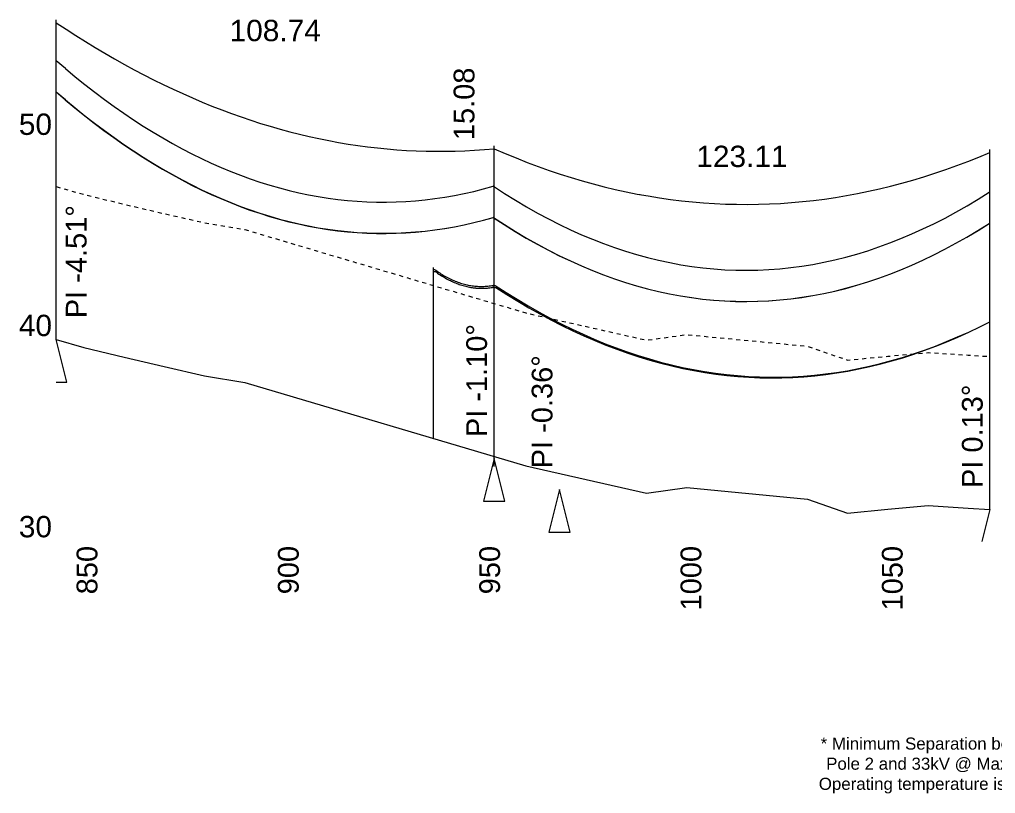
# Model space of a CAD drawing. Header units: metres. Extents: x 302924 to 306036, y 6267404 to 6269261.
# Drawn here: x 305993.66 to 306017.9, y 6268751.13 to 6268770.36 of the extents above; entities that cross this region are included whole.
import ezdxf
from ezdxf.enums import TextEntityAlignment as Align

# ---------------------------------------------------------------- set-up
doc = ezdxf.new("R2010")
doc.units = ezdxf.units.M
doc.linetypes.add('PLS_LT_DOT', pattern=[0.25, 0, -0.25])
for name, color, linetype, lineweight in [('Clearance line Profile', 7, 'Continuous', 0), ('Ground Line Profile', 7, 'Continuous', 0), ('Major Elevation Grid and Contour Lines Profile Text', 7, 'Continuous', 0), ('Major Station Grid Profile Text', 7, 'Continuous', 0), ('Notes  (0.13)', 7, 'Continuous', 13), ('PI Symbols and Leader Line Plan', 7, 'Continuous', 0), ('PI Symbols and Leader Line Profile Text', 7, 'Continuous', 0), ('Sections span lengths and Marker Balls Profile', 7, 'Continuous', 0), ('Sections span lengths and Marker Balls Profile Text', 7, 'Continuous', 0), ('Structures Profile', 7, 'Continuous', 0)]:
    doc.layers.add(name, color=color, linetype=linetype, lineweight=lineweight)
doc.styles.add('PLS_View', font='arial.ttf')
doc.styles.get("Standard").update_dxf_attribs({"font": 'arial.ttf'})

msp = doc.modelspace()

# ---------------------------------------------------------------- linework, layer by layer
at = {"layer": 'Clearance line Profile', "color": 7, "linetype": 'PLS_LT_DOT', "ltscale": 0.1, "flags": 128}
msp.add_lwpolyline([(305994.5726, 6268766.2087), (305995.2556, 6268766.0157), (305996.2546, 6268765.7727), (305997.2536, 6268765.5387), (305998.2526, 6268765.3107), (305999.2516, 6268765.1437), (306006.2346, 6268763.0717), (306009.2306, 6268762.3947), (306010.2296, 6268762.5317), (306013.2286, 6268762.2447), (306014.2256, 6268761.8987), (306015.2256, 6268761.9937), (306016.2246, 6268762.0867), (306017.2246, 6268762.0227), (306017.7576, 6268761.9887)], dxfattribs=at)
at = {"layer": 'Ground Line Profile', "color": 7, "flags": 128}
msp.add_lwpolyline([(305994.5726, 6268762.4087), (305995.2556, 6268762.2157), (305996.2546, 6268761.9727), (305997.2536, 6268761.7387), (305998.2526, 6268761.5107), (305999.2516, 6268761.3437), (306006.2346, 6268759.2717), (306009.2306, 6268758.5947), (306010.2296, 6268758.7317), (306013.2286, 6268758.4447), (306014.2256, 6268758.0987), (306015.2256, 6268758.1937), (306016.2246, 6268758.2877), (306017.2246, 6268758.2227), (306017.7576, 6268758.1887)], dxfattribs=at)
at = {"layer": 'PI Symbols and Leader Line Plan', "color": 7}
for p, q in [((305994.8376, 6268761.3487), (305994.5726, 6268762.4087)), ((305994.5726, 6268761.3487), (305994.8376, 6268761.3487)), ((306005.4466, 6268759.4537), (306005.1816, 6268758.3937)), ((306005.7116, 6268758.3937), (306005.4466, 6268759.4537)), ((306007.0736, 6268758.6797), (306006.8086, 6268757.6197)), ((306007.3386, 6268757.6197), (306007.0736, 6268758.6797)), ((306005.1816, 6268758.3937), (306005.7116, 6268758.3937)), ((306017.7576, 6268758.1887), (306017.5576, 6268757.3887)), ((306006.8086, 6268757.6197), (306007.3386, 6268757.6197))]:
    msp.add_line(p, q, dxfattribs=at)
at = {"layer": 'Sections span lengths and Marker Balls Profile', "color": 190}
for p, q in [((305994.8016, 6268769.1407), (305994.5726, 6268769.3367)), ((305994.8016, 6268768.3657), (305994.5726, 6268768.5607)), ((305994.7896, 6268768.3677), (305994.5726, 6268768.5527)), ((306017.7396, 6268766.0677), (306017.7576, 6268766.0537)), ((306017.7386, 6268765.2927), (306017.7576, 6268765.2777)), ((306017.7386, 6268765.2927), (306017.7576, 6268765.2777)), ((306008.9856, 6268764.5217), (306009.0736, 6268764.4977)), ((306008.9836, 6268763.7457), (306009.0736, 6268763.7207)), ((306008.9846, 6268763.7467), (306009.0736, 6268763.7227))]:
    msp.add_line(p, q, dxfattribs=at)
at = {"layer": 'Sections span lengths and Marker Balls Profile', "color": 3}
for p, q in [((306017.4846, 6268766.9447), (306017.7576, 6268767.0587)), ((306009.0036, 6268766.0257), (306009.0736, 6268766.0137))]:
    msp.add_line(p, q, dxfattribs=at)
at = {"layer": 'Sections span lengths and Marker Balls Profile', "color": 1}
for p, q in [((306017.5066, 6268762.7267), (306017.7576, 6268762.8527)), ((306017.5076, 6268762.7257), (306017.7576, 6268762.8527)), ((306017.5076, 6268762.7257), (306017.7576, 6268762.8527)), ((306009.0286, 6268762.0117), (306009.0736, 6268761.9977)), ((306009.0386, 6268761.9797), (306009.0736, 6268761.9697)), ((306009.0396, 6268761.9807), (306009.0736, 6268761.9697))]:
    msp.add_line(p, q, dxfattribs=at)
at = {"layer": 'Sections span lengths and Marker Balls Profile', "color": 3, "flags": 128}
for points in [[(305994.5726, 6268770.2837), (305994.8146, 6268770.1237), (305995.0556, 6268769.9667), (305995.2976, 6268769.8147), (305995.5396, 6268769.6667), (305995.7806, 6268769.5227), (305996.0226, 6268769.3827), (305996.2646, 6268769.2467), (305996.5056, 6268769.1157), (305996.7476, 6268768.9877), (305996.9896, 6268768.8647), (305997.2306, 6268768.7457), (305997.4726, 6268768.6307), (305997.7146, 6268768.5197), (305997.9556, 6268768.4127), (305998.1976, 6268768.3107), (305998.4396, 6268768.2117), (305998.6806, 6268768.1177), (305998.9226, 6268768.0277), (305999.1636, 6268767.9417), (305999.4056, 6268767.8597), (305999.6476, 6268767.7817), (305999.8886, 6268767.7087), (306000.1306, 6268767.6387), (306000.3726, 6268767.5737), (306000.6136, 6268767.5117), (306000.8556, 6268767.4547), (306001.0976, 6268767.4017), (306001.3386, 6268767.3527), (306001.5806, 6268767.3087), (306001.8226, 6268767.2677), (306002.0636, 6268767.2307), (306002.3056, 6268767.1987), (306002.5466, 6268767.1707), (306002.7886, 6268767.1457), (306003.0306, 6268767.1257), (306003.2716, 6268767.1097), (306003.5136, 6268767.0987), (306003.7556, 6268767.0907), (306003.9966, 6268767.0867), (306004.2386, 6268767.0877), (306004.4806, 6268767.0927), (306004.7216, 6268767.1007), (306004.9636, 6268767.1137), (306005.2056, 6268767.1307), (306005.4466, 6268767.1517)], [(306005.4466, 6268767.1517), (306005.7206, 6268767.0337), (306005.9936, 6268766.9207), (306006.2676, 6268766.8127), (306006.5416, 6268766.7107), (306006.8146, 6268766.6127), (306007.0886, 6268766.5217), (306007.3616, 6268766.4347), (306007.6356, 6268766.3537), (306007.9086, 6268766.2777), (306008.1826, 6268766.2067), (306008.4566, 6268766.1407), (306008.7296, 6268766.0807), (306009.0036, 6268766.0257)], [(306005.4466, 6268767.1517), (306005.7206, 6268767.0337), (306005.9936, 6268766.9207), (306006.2676, 6268766.8127), (306006.5416, 6268766.7107), (306006.8146, 6268766.6127), (306007.0886, 6268766.5217), (306007.3616, 6268766.4347), (306007.6356, 6268766.3537), (306007.9096, 6268766.2777), (306008.1826, 6268766.2067), (306008.4566, 6268766.1407), (306008.7296, 6268766.0807), (306009.0036, 6268766.0257), (306009.2766, 6268765.9767), (306009.5506, 6268765.9317), (306009.8246, 6268765.8927), (306010.0976, 6268765.8597), (306010.3716, 6268765.8307), (306010.6446, 6268765.8077), (306010.9186, 6268765.7897), (306011.1916, 6268765.7767), (306011.4656, 6268765.7697), (306011.7396, 6268765.7677), (306012.0126, 6268765.7707), (306012.2866, 6268765.7797), (306012.5596, 6268765.7927), (306012.8336, 6268765.8117), (306013.1076, 6268765.8367), (306013.3806, 6268765.8657), (306013.6546, 6268765.9007), (306013.9276, 6268765.9407), (306014.2016, 6268765.9867), (306014.4746, 6268766.0377), (306014.7486, 6268766.0937), (306015.0226, 6268766.1547), (306015.2956, 6268766.2217), (306015.5696, 6268766.2927), (306015.8426, 6268766.3707), (306016.1166, 6268766.4527), (306016.3906, 6268766.5407), (306016.6636, 6268766.6337), (306016.9376, 6268766.7317), (306017.2106, 6268766.8357), (306017.4846, 6268766.9447)]]:
    msp.add_lwpolyline(points, dxfattribs=at)
at = {"layer": 'Sections span lengths and Marker Balls Profile', "color": 190, "flags": 128}
for points in [[(305994.8016, 6268769.1407), (305995.0436, 6268768.9397), (305995.2846, 6268768.7467), (305995.5266, 6268768.5587), (305995.7676, 6268768.3777), (305996.0096, 6268768.2027), (305996.2506, 6268768.0337), (305996.4926, 6268767.8707), (305996.7336, 6268767.7147), (305996.9756, 6268767.5647), (305997.2166, 6268767.4207), (305997.4586, 6268767.2827), (305997.6996, 6268767.1517), (305997.9416, 6268767.0267), (305998.1826, 6268766.9077), (305998.4236, 6268766.7947), (305998.6656, 6268766.6887), (305998.9066, 6268766.5877), (305999.1486, 6268766.4937), (305999.3896, 6268766.4057), (305999.6316, 6268766.3237), (305999.8726, 6268766.2487), (306000.1146, 6268766.1787), (306000.3556, 6268766.1157), (306000.5976, 6268766.0587), (306000.8386, 6268766.0077), (306001.0806, 6268765.9637), (306001.3216, 6268765.9247), (306001.5636, 6268765.8927), (306001.8046, 6268765.8667), (306002.0466, 6268765.8467), (306002.2876, 6268765.8337), (306002.5286, 6268765.8257), (306002.7706, 6268765.8247), (306003.0116, 6268765.8297), (306003.2536, 6268765.8407), (306003.4946, 6268765.8577), (306003.7366, 6268765.8807), (306003.9776, 6268765.9107), (306004.2196, 6268765.9467), (306004.4606, 6268765.9887), (306004.7026, 6268766.0367), (306004.9436, 6268766.0907), (306005.1856, 6268766.1517), (306005.4266, 6268766.2177)], [(305994.7896, 6268768.3677), (305995.0316, 6268768.1667), (305995.2736, 6268767.9727), (305995.5156, 6268767.7847), (305995.7566, 6268767.6027), (305995.9986, 6268767.4277), (305996.2406, 6268767.2587), (305996.4826, 6268767.0957), (305996.7246, 6268766.9387), (305996.9656, 6268766.7887), (305997.2076, 6268766.6447), (305997.4496, 6268766.5067), (305997.6916, 6268766.3747), (305997.9336, 6268766.2497), (305998.1746, 6268766.1307), (305998.4166, 6268766.0177), (305998.6586, 6268765.9107), (305998.9006, 6268765.8107), (305999.1426, 6268765.7157), (305999.3836, 6268765.6277), (305999.6256, 6268765.5467), (305999.8676, 6268765.4707), (306000.1096, 6268765.4007), (306000.3516, 6268765.3377), (306000.5926, 6268765.2807), (306000.8346, 6268765.2297), (306001.0766, 6268765.1857), (306001.3186, 6268765.1467), (306001.5606, 6268765.1147), (306001.8016, 6268765.0887), (306002.0436, 6268765.0687), (306002.2856, 6268765.0557), (306002.5276, 6268765.0477), (306002.7696, 6268765.0467), (306003.0106, 6268765.0517), (306003.2526, 6268765.0627), (306003.4946, 6268765.0807), (306003.7366, 6268765.1047), (306003.9776, 6268765.1337), (306004.2196, 6268765.1697), (306004.4616, 6268765.2127), (306004.7036, 6268765.2607), (306004.9456, 6268765.3157), (306005.1866, 6268765.3757), (306005.4286, 6268765.4427)], [(305994.8016, 6268768.3657), (305995.0426, 6268768.1647), (305995.2846, 6268767.9717), (305995.5256, 6268767.7837), (305995.7676, 6268767.6027), (305996.0086, 6268767.4277), (305996.2496, 6268767.2587), (305996.4916, 6268767.0957), (305996.7326, 6268766.9397), (305996.9746, 6268766.7897), (305997.2156, 6268766.6457), (305997.4576, 6268766.5087), (305997.6986, 6268766.3767), (305997.9406, 6268766.2517), (305998.1816, 6268766.1327), (305998.4236, 6268766.0197), (305998.6646, 6268765.9137), (305998.9066, 6268765.8127), (305999.1476, 6268765.7187), (305999.3896, 6268765.6307), (305999.6306, 6268765.5487), (305999.8726, 6268765.4737), (306000.1136, 6268765.4037), (306000.3546, 6268765.3407), (306000.5966, 6268765.2837), (306000.8376, 6268765.2327), (306001.0796, 6268765.1887), (306001.3206, 6268765.1497), (306001.5626, 6268765.1177), (306001.8036, 6268765.0917), (306002.0456, 6268765.0717), (306002.2866, 6268765.0587), (306002.5286, 6268765.0507), (306002.7696, 6268765.0497), (306003.0116, 6268765.0547), (306003.2526, 6268765.0657), (306003.4946, 6268765.0827), (306003.7356, 6268765.1057), (306003.9776, 6268765.1357), (306004.2186, 6268765.1717), (306004.4596, 6268765.2137), (306004.7016, 6268765.2617), (306004.9426, 6268765.3157), (306005.1846, 6268765.3767), (306005.4256, 6268765.4427)], [(306005.4296, 6268766.2177), (306005.7036, 6268766.0397), (306005.9766, 6268765.8697), (306006.2506, 6268765.7067), (306006.5236, 6268765.5527), (306006.7976, 6268765.4057), (306007.0706, 6268765.2677), (306007.3446, 6268765.1377), (306007.6176, 6268765.0147), (306007.8916, 6268764.9007), (306008.1646, 6268764.7937), (306008.4386, 6268764.6947), (306008.7116, 6268764.6047), (306008.9856, 6268764.5217)], [(306005.4306, 6268766.2177), (306005.7046, 6268766.0397), (306005.9776, 6268765.8697), (306006.2516, 6268765.7067), (306006.5246, 6268765.5527), (306006.7986, 6268765.4057), (306007.0716, 6268765.2677), (306007.3456, 6268765.1377), (306007.6186, 6268765.0147), (306007.8926, 6268764.9007), (306008.1656, 6268764.7937), (306008.4396, 6268764.6947), (306008.7126, 6268764.6047), (306008.9866, 6268764.5217), (306009.2606, 6268764.4467), (306009.5336, 6268764.3797), (306009.8076, 6268764.3207), (306010.0806, 6268764.2697), (306010.3546, 6268764.2267), (306010.6276, 6268764.1917), (306010.9016, 6268764.1647), (306011.1746, 6268764.1457), (306011.4486, 6268764.1347), (306011.7216, 6268764.1307), (306011.9956, 6268764.1357), (306012.2686, 6268764.1487), (306012.5426, 6268764.1687), (306012.8156, 6268764.1967), (306013.0896, 6268764.2337), (306013.3626, 6268764.2777), (306013.6366, 6268764.3297), (306013.9106, 6268764.3897), (306014.1836, 6268764.4577), (306014.4576, 6268764.5337), (306014.7306, 6268764.6177), (306015.0046, 6268764.7097), (306015.2776, 6268764.8097), (306015.5516, 6268764.9177), (306015.8246, 6268765.0337), (306016.0986, 6268765.1577), (306016.3716, 6268765.2887), (306016.6456, 6268765.4287), (306016.9186, 6268765.5767), (306017.1926, 6268765.7317), (306017.4656, 6268765.8957), (306017.7396, 6268766.0677)], [(306005.4256, 6268765.4427), (306005.6996, 6268765.2647), (306005.9736, 6268765.0937), (306006.2466, 6268764.9317), (306006.5206, 6268764.7767), (306006.7946, 6268764.6307), (306007.0676, 6268764.4917), (306007.3416, 6268764.3617), (306007.6146, 6268764.2387), (306007.8886, 6268764.1247), (306008.1626, 6268764.0177), (306008.4356, 6268763.9187), (306008.7096, 6268763.8287), (306008.9836, 6268763.7457)], [(306005.4256, 6268765.4427), (306005.6986, 6268765.2647), (306005.9726, 6268765.0937), (306006.2456, 6268764.9317), (306006.5196, 6268764.7767), (306006.7936, 6268764.6307), (306007.0666, 6268764.4917), (306007.3406, 6268764.3617), (306007.6146, 6268764.2387), (306007.8876, 6268764.1247), (306008.1616, 6268764.0177), (306008.4346, 6268763.9187), (306008.7086, 6268763.8287), (306008.9826, 6268763.7457), (306009.2556, 6268763.6707), (306009.5296, 6268763.6037), (306009.8036, 6268763.5447), (306010.0766, 6268763.4937), (306010.3506, 6268763.4507), (306010.6246, 6268763.4157), (306010.8976, 6268763.3887), (306011.1716, 6268763.3697), (306011.4446, 6268763.3577), (306011.7186, 6268763.3547), (306011.9926, 6268763.3597), (306012.2656, 6268763.3717), (306012.5396, 6268763.3927), (306012.8136, 6268763.4207), (306013.0866, 6268763.4567), (306013.3606, 6268763.5017), (306013.6336, 6268763.5537), (306013.9076, 6268763.6137), (306014.1816, 6268763.6817), (306014.4546, 6268763.7577), (306014.7286, 6268763.8417), (306015.0026, 6268763.9337), (306015.2756, 6268764.0337), (306015.5496, 6268764.1417), (306015.8226, 6268764.2577), (306016.0966, 6268764.3817), (306016.3706, 6268764.5137), (306016.6436, 6268764.6537), (306016.9176, 6268764.8007), (306017.1916, 6268764.9567), (306017.4646, 6268765.1207), (306017.7386, 6268765.2927)], [(306005.4286, 6268765.4427), (306005.7026, 6268765.2647), (306005.9756, 6268765.0947), (306006.2496, 6268764.9317), (306006.5226, 6268764.7777), (306006.7966, 6268764.6307), (306007.0706, 6268764.4927), (306007.3436, 6268764.3627), (306007.6176, 6268764.2397), (306007.8906, 6268764.1257), (306008.1646, 6268764.0187), (306008.4376, 6268763.9197), (306008.7116, 6268763.8297), (306008.9846, 6268763.7467)], [(306005.4296, 6268765.4427), (306005.7036, 6268765.2647), (306005.9766, 6268765.0947), (306006.2506, 6268764.9317), (306006.5236, 6268764.7777), (306006.7976, 6268764.6307), (306007.0716, 6268764.4927), (306007.3446, 6268764.3627), (306007.6186, 6268764.2397), (306007.8916, 6268764.1257), (306008.1656, 6268764.0187), (306008.4386, 6268763.9197), (306008.7126, 6268763.8297), (306008.9856, 6268763.7467), (306009.2596, 6268763.6717), (306009.5326, 6268763.6047), (306009.8066, 6268763.5457), (306010.0796, 6268763.4947), (306010.3536, 6268763.4517), (306010.6266, 6268763.4167), (306010.9006, 6268763.3897), (306011.1736, 6268763.3707), (306011.4476, 6268763.3597), (306011.7216, 6268763.3557), (306011.9946, 6268763.3607), (306012.2686, 6268763.3737), (306012.5416, 6268763.3937), (306012.8156, 6268763.4217), (306013.0886, 6268763.4587), (306013.3626, 6268763.5027), (306013.6356, 6268763.5547), (306013.9096, 6268763.6147), (306014.1826, 6268763.6827), (306014.4566, 6268763.7587), (306014.7296, 6268763.8427), (306015.0036, 6268763.9347), (306015.2766, 6268764.0347), (306015.5506, 6268764.1427), (306015.8236, 6268764.2587), (306016.0976, 6268764.3827), (306016.3716, 6268764.5137), (306016.6446, 6268764.6537), (306016.9186, 6268764.8017), (306017.1916, 6268764.9567), (306017.4656, 6268765.1207), (306017.7386, 6268765.2927)]]:
    msp.add_lwpolyline(points, dxfattribs=at)
at = {"layer": 'Sections span lengths and Marker Balls Profile', "color": 1, "flags": 128}
for points in [[(306003.9656, 6268764.1527), (306003.9986, 6268764.1297), (306004.0306, 6268764.1067), (306004.0626, 6268764.0857), (306004.0956, 6268764.0637), (306004.1276, 6268764.0437), (306004.1596, 6268764.0237), (306004.1926, 6268764.0037), (306004.2246, 6268763.9857), (306004.2566, 6268763.9677), (306004.2886, 6268763.9507), (306004.3216, 6268763.9337), (306004.3536, 6268763.9177), (306004.3856, 6268763.9027), (306004.4186, 6268763.8877), (306004.4506, 6268763.8737), (306004.4826, 6268763.8597), (306004.5156, 6268763.8477), (306004.5476, 6268763.8357), (306004.5796, 6268763.8237), (306004.6126, 6268763.8127), (306004.6446, 6268763.8027), (306004.6766, 6268763.7937), (306004.7096, 6268763.7847), (306004.7416, 6268763.7767), (306004.7736, 6268763.7687), (306004.8066, 6268763.7617), (306004.8386, 6268763.7557), (306004.8706, 6268763.7507), (306004.9036, 6268763.7457), (306004.9356, 6268763.7417), (306004.9676, 6268763.7377), (306005.0006, 6268763.7347), (306005.0326, 6268763.7327), (306005.0646, 6268763.7307), (306005.0976, 6268763.7297), (306005.1296, 6268763.7297), (306005.1616, 6268763.7297), (306005.1946, 6268763.7307), (306005.2266, 6268763.7327), (306005.2586, 6268763.7347), (306005.2906, 6268763.7377), (306005.3236, 6268763.7407), (306005.3556, 6268763.7457), (306005.3876, 6268763.7507), (306005.4206, 6268763.7557)], [(306003.9806, 6268764.1027), (306004.0126, 6268764.0807), (306004.0446, 6268764.0587), (306004.0756, 6268764.0367), (306004.1076, 6268764.0157), (306004.1396, 6268763.9957), (306004.1706, 6268763.9767), (306004.2026, 6268763.9577), (306004.2346, 6268763.9397), (306004.2656, 6268763.9217), (306004.2976, 6268763.9047), (306004.3296, 6268763.8887), (306004.3606, 6268763.8727), (306004.3926, 6268763.8577), (306004.4246, 6268763.8437), (306004.4556, 6268763.8297), (306004.4876, 6268763.8157), (306004.5196, 6268763.8037), (306004.5506, 6268763.7917), (306004.5826, 6268763.7807), (306004.6146, 6268763.7697), (306004.6456, 6268763.7597), (306004.6776, 6268763.7497), (306004.7096, 6268763.7417), (306004.7406, 6268763.7327), (306004.7726, 6268763.7257), (306004.8046, 6268763.7187), (306004.8356, 6268763.7127), (306004.8676, 6268763.7067), (306004.8996, 6268763.7017), (306004.9306, 6268763.6967), (306004.9626, 6268763.6937), (306004.9946, 6268763.6897), (306005.0256, 6268763.6877), (306005.0576, 6268763.6857), (306005.0896, 6268763.6847), (306005.1206, 6268763.6837), (306005.1526, 6268763.6837), (306005.1846, 6268763.6847), (306005.2166, 6268763.6857), (306005.2476, 6268763.6877), (306005.2796, 6268763.6897), (306005.3116, 6268763.6927), (306005.3426, 6268763.6967), (306005.3746, 6268763.7007), (306005.4066, 6268763.7057)], [(306003.9806, 6268764.1027), (306004.0126, 6268764.0807), (306004.0446, 6268764.0587), (306004.0756, 6268764.0367), (306004.1076, 6268764.0167), (306004.1386, 6268763.9957), (306004.1706, 6268763.9767), (306004.2026, 6268763.9577), (306004.2336, 6268763.9397), (306004.2656, 6268763.9217), (306004.2976, 6268763.9047), (306004.3286, 6268763.8887), (306004.3606, 6268763.8727), (306004.3926, 6268763.8577), (306004.4236, 6268763.8437), (306004.4556, 6268763.8297), (306004.4866, 6268763.8167), (306004.5186, 6268763.8037), (306004.5506, 6268763.7917), (306004.5816, 6268763.7807), (306004.6136, 6268763.7697), (306004.6456, 6268763.7597), (306004.6766, 6268763.7507), (306004.7086, 6268763.7417), (306004.7406, 6268763.7337), (306004.7716, 6268763.7257), (306004.8036, 6268763.7187), (306004.8346, 6268763.7127), (306004.8666, 6268763.7067), (306004.8986, 6268763.7017), (306004.9296, 6268763.6977), (306004.9616, 6268763.6937), (306004.9936, 6268763.6907), (306005.0246, 6268763.6877), (306005.0566, 6268763.6857), (306005.0886, 6268763.6847), (306005.1196, 6268763.6837), (306005.1516, 6268763.6837), (306005.1826, 6268763.6847), (306005.2146, 6268763.6857), (306005.2466, 6268763.6877), (306005.2776, 6268763.6897), (306005.3096, 6268763.6927), (306005.3416, 6268763.6967), (306005.3726, 6268763.7007), (306005.4046, 6268763.7057)], [(306005.4736, 6268763.7557), (306005.7466, 6268763.5787), (306006.0206, 6268763.4087), (306006.2936, 6268763.2457), (306006.5676, 6268763.0897), (306006.8406, 6268762.9417), (306007.1146, 6268762.8007), (306007.3876, 6268762.6667), (306007.6616, 6268762.5397), (306007.9346, 6268762.4197), (306008.2086, 6268762.3067), (306008.4816, 6268762.2017), (306008.7556, 6268762.1027), (306009.0286, 6268762.0117)], [(306005.4736, 6268763.7557), (306005.7466, 6268763.5787), (306006.0206, 6268763.4087), (306006.2936, 6268763.2457), (306006.5676, 6268763.0897), (306006.8406, 6268762.9417), (306007.1146, 6268762.8007), (306007.3876, 6268762.6667), (306007.6616, 6268762.5397), (306007.9346, 6268762.4197), (306008.2086, 6268762.3067), (306008.4816, 6268762.2017), (306008.7556, 6268762.1027), (306009.0286, 6268762.0117), (306009.3026, 6268761.9277), (306009.5756, 6268761.8507), (306009.8496, 6268761.7817), (306010.1226, 6268761.7187), (306010.3966, 6268761.6637), (306010.6696, 6268761.6147), (306010.9436, 6268761.5737), (306011.2166, 6268761.5397), (306011.4906, 6268761.5127), (306011.7636, 6268761.4927), (306012.0376, 6268761.4807), (306012.3106, 6268761.4747), (306012.5836, 6268761.4767), (306012.8576, 6268761.4857), (306013.1306, 6268761.5007), (306013.4046, 6268761.5237), (306013.6776, 6268761.5547), (306013.9516, 6268761.5917), (306014.2246, 6268761.6357), (306014.4986, 6268761.6877), (306014.7716, 6268761.7467), (306015.0456, 6268761.8117), (306015.3186, 6268761.8847), (306015.5926, 6268761.9657), (306015.8656, 6268762.0527), (306016.1396, 6268762.1467), (306016.4126, 6268762.2487), (306016.6866, 6268762.3567), (306016.9596, 6268762.4727), (306017.2336, 6268762.5957), (306017.5066, 6268762.7267)], [(306005.4866, 6268763.7057), (306005.7606, 6268763.5297), (306006.0336, 6268763.3617), (306006.3066, 6268763.1997), (306006.5796, 6268763.0457), (306006.8526, 6268762.8987), (306007.1266, 6268762.7587), (306007.3996, 6268762.6267), (306007.6726, 6268762.5007), (306007.9456, 6268762.3817), (306008.2186, 6268762.2707), (306008.4916, 6268762.1667), (306008.7656, 6268762.0697), (306009.0386, 6268761.9797), (306009.3116, 6268761.8967), (306009.5846, 6268761.8217), (306009.8576, 6268761.7527), (306010.1316, 6268761.6917), (306010.4046, 6268761.6367), (306010.6776, 6268761.5897), (306010.9506, 6268761.5497), (306011.2236, 6268761.5167), (306011.4966, 6268761.4917), (306011.7706, 6268761.4727), (306012.0436, 6268761.4607), (306012.3166, 6268761.4567), (306012.5896, 6268761.4597), (306012.8626, 6268761.4687), (306013.1366, 6268761.4857), (306013.4096, 6268761.5097), (306013.6826, 6268761.5417), (306013.9556, 6268761.5797), (306014.2286, 6268761.6247), (306014.5026, 6268761.6777), (306014.7756, 6268761.7367), (306015.0486, 6268761.8037), (306015.3216, 6268761.8777), (306015.5946, 6268761.9587), (306015.8676, 6268762.0467), (306016.1416, 6268762.1417), (306016.4146, 6268762.2447), (306016.6876, 6268762.3537), (306016.9606, 6268762.4707), (306017.2336, 6268762.5947), (306017.5076, 6268762.7257)], [(306005.4876, 6268763.7057), (306005.7606, 6268763.5297), (306006.0336, 6268763.3617), (306006.3066, 6268763.1997), (306006.5806, 6268763.0457), (306006.8536, 6268762.8987), (306007.1266, 6268762.7587), (306007.3996, 6268762.6267), (306007.6726, 6268762.5007), (306007.9466, 6268762.3817), (306008.2196, 6268762.2707), (306008.4926, 6268762.1667), (306008.7656, 6268762.0697), (306009.0386, 6268761.9797)], [(306005.4896, 6268763.7057), (306005.7626, 6268763.5297), (306006.0356, 6268763.3617), (306006.3086, 6268763.2007), (306006.5816, 6268763.0457), (306006.8546, 6268762.8987), (306007.1276, 6268762.7597), (306007.4006, 6268762.6267), (306007.6746, 6268762.5007), (306007.9476, 6268762.3827), (306008.2206, 6268762.2717), (306008.4936, 6268762.1677), (306008.7666, 6268762.0707), (306009.0396, 6268761.9807)], [(306005.4896, 6268763.7057), (306005.7626, 6268763.5297), (306006.0356, 6268763.3617), (306006.3096, 6268763.2007), (306006.5826, 6268763.0457), (306006.8556, 6268762.8987), (306007.1286, 6268762.7597), (306007.4016, 6268762.6267), (306007.6746, 6268762.5007), (306007.9476, 6268762.3827), (306008.2206, 6268762.2717), (306008.4946, 6268762.1677), (306008.7676, 6268762.0707), (306009.0406, 6268761.9807), (306009.3136, 6268761.8977), (306009.5866, 6268761.8217), (306009.8596, 6268761.7537), (306010.1326, 6268761.6917), (306010.4056, 6268761.6377), (306010.6796, 6268761.5907), (306010.9526, 6268761.5507), (306011.2256, 6268761.5177), (306011.4986, 6268761.4917), (306011.7716, 6268761.4737), (306012.0446, 6268761.4617), (306012.3176, 6268761.4577), (306012.5916, 6268761.4597), (306012.8646, 6268761.4697), (306013.1376, 6268761.4867), (306013.4106, 6268761.5107), (306013.6836, 6268761.5417), (306013.9566, 6268761.5797), (306014.2296, 6268761.6257), (306014.5026, 6268761.6777), (306014.7766, 6268761.7377), (306015.0496, 6268761.8047), (306015.3226, 6268761.8777), (306015.5956, 6268761.9587), (306015.8686, 6268762.0477), (306016.1416, 6268762.1427), (306016.4146, 6268762.2447), (306016.6876, 6268762.3547), (306016.9616, 6268762.4707), (306017.2346, 6268762.5947), (306017.5076, 6268762.7257)]]:
    msp.add_lwpolyline(points, dxfattribs=at)
at = {"layer": 'Structures Profile', "color": 1}
for p, q in [((305994.5726, 6268762.4087), (305994.5726, 6268770.3537)), ((306005.4466, 6268759.2557), (306005.4466, 6268767.2257)), ((306017.7576, 6268758.1887), (306017.7576, 6268767.1337)), ((306005.4466, 6268766.2177), (306005.4266, 6268766.2177)), ((306005.4466, 6268766.2177), (306005.4296, 6268766.2177)), ((306005.4466, 6268766.2177), (306005.4306, 6268766.2177)), ((306017.7576, 6268766.0677), (306017.7396, 6268766.0677)), ((306017.7576, 6268766.0677), (306017.7396, 6268766.0677)), ((306005.4466, 6268765.4427), (306005.4256, 6268765.4427)), ((306005.4466, 6268765.4427), (306005.4256, 6268765.4427)), ((306005.4466, 6268765.4427), (306005.4256, 6268765.4427)), ((306005.4466, 6268765.4427), (306005.4286, 6268765.4427)), ((306005.4466, 6268765.4427), (306005.4286, 6268765.4427)), ((306005.4466, 6268765.4427), (306005.4296, 6268765.4427)), ((306017.7576, 6268765.2927), (306017.7386, 6268765.2927)), ((306017.7576, 6268765.2927), (306017.7386, 6268765.2927)), ((306017.7576, 6268765.2927), (306017.7386, 6268765.2927)), ((306017.7576, 6268765.2927), (306017.7386, 6268765.2927)), ((306003.9396, 6268759.9527), (306003.9396, 6268764.2027)), ((306003.9396, 6268764.1527), (306003.9656, 6268764.1527)), ((306003.9396, 6268764.1027), (306003.9806, 6268764.1027)), ((306003.9396, 6268764.1027), (306003.9806, 6268764.1027)), ((306005.4466, 6268763.7057), (306005.4046, 6268763.7057)), ((306005.4466, 6268763.7057), (306005.4066, 6268763.7057)), ((306005.4466, 6268763.7557), (306005.4206, 6268763.7557)), ((306005.4466, 6268763.7557), (306005.4736, 6268763.7557)), ((306005.4466, 6268763.7557), (306005.4736, 6268763.7557)), ((306005.4466, 6268763.7057), (306005.4876, 6268763.7057)), ((306005.4466, 6268763.7057), (306005.4866, 6268763.7057)), ((306005.4466, 6268763.7057), (306005.4896, 6268763.7057)), ((306005.4466, 6268763.7057), (306005.4896, 6268763.7057))]:
    msp.add_line(p, q, dxfattribs=at)

# ---------------------------------------------------------------- texts
at = {"layer": 'Major Elevation Grid and Contour Lines Profile Text', "color": 7, "style": 'PLS_View'}
for s, p, p2 in [('50', (305993.6426, 6268767.4947), (305994.4666, 6268767.4947)), ('40', (305993.6426, 6268762.4947), (305994.4666, 6268762.4947)), ('30', (305993.6426, 6268757.4947), (305994.4666, 6268757.4947))]:
    msp.add_text(s, height=0.53028, dxfattribs=at).set_placement(p, p2, align=Align.ALIGNED)
at = {"layer": 'Major Station Grid Profile Text', "color": 7, "style": 'PLS_View'}
for s, height, p, p2 in [('850', 0.5157, (305995.5936, 6268756.0787), (305995.5936, 6268757.2807)), ('900', 0.5157, (306000.5936, 6268756.0787), (306000.5936, 6268757.2807)), ('950', 0.5157, (306005.5936, 6268756.0787), (306005.5936, 6268757.2807)), ('1000', 0.5158, (306010.5936, 6268755.6777), (306010.5936, 6268757.2807)), ('1050', 0.5158, (306015.5936, 6268755.6777), (306015.5936, 6268757.2807))]:
    msp.add_text(s, height=height, rotation=90, dxfattribs=at).set_placement(p, p2, align=Align.ALIGNED)
at = {"layer": 'Notes  (0.13)', "linetype": 'Continuous', "insert": (306016.4688, 6268751.824), "char_height": 0.3, "attachment_point": 5}
msp.add_mtext('* Minimum Separation between \\PPole 2 and 33kV @ Maximum\\POperating temperature is 1.92m', dxfattribs=at)
at = {"layer": 'PI Symbols and Leader Line Profile Text', "color": 7, "style": 'PLS_View'}
for s, height, p, p2 in [('PI -4.51%%d', 0.515696, (305995.3246, 6268762.9387), (305995.3246, 6268765.7497)), ('PI -1.10%%d', 0.515696, (306005.2706, 6268759.9837), (306005.2706, 6268762.7947)), ('PI -0.36%%d', 0.515696, (306006.8966, 6268759.2097), (306006.8966, 6268762.0207)), ('PI 0.13%%d', 0.51588, (306017.5816, 6268758.7187), (306017.5816, 6268761.2907))]:
    msp.add_text(s, height=height, rotation=90, dxfattribs=at).set_placement(p, p2, align=Align.ALIGNED)
at = {"layer": 'Sections span lengths and Marker Balls Profile Text', "color": 7, "style": 'PLS_View'}
for s, p, p2 in [('108.74', (305998.8766, 6268769.8237), (306001.1436, 6268769.8237)), ('123.11', (306010.4686, 6268766.6957), (306012.7356, 6268766.6957))]:
    msp.add_text(s, height=0.53056, dxfattribs=at).set_placement(p, p2, align=Align.ALIGNED)
msp.add_text('15.08', height=0.51575, rotation=90, dxfattribs=at).set_placement((306004.9576, 6268767.3647), (306004.9576, 6268769.1677), align=Align.ALIGNED)

doc.saveas('drawing.dxf')
